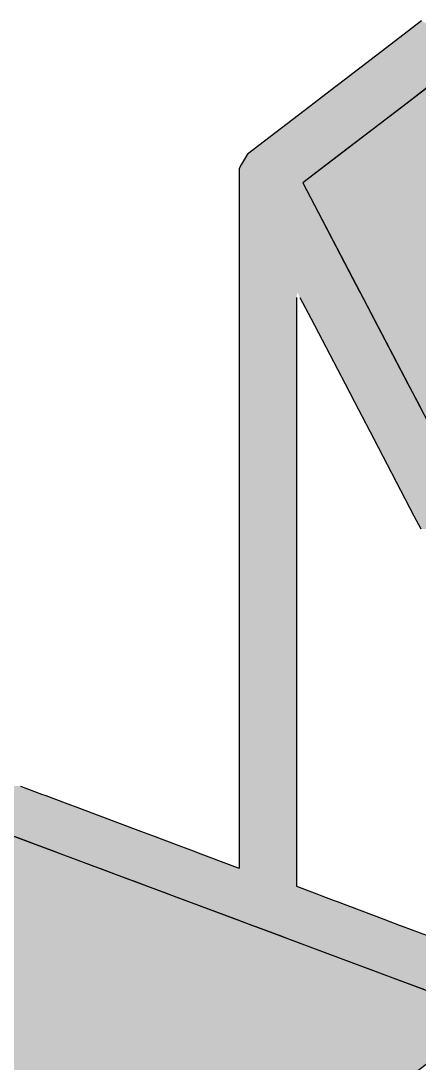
# Model space of a CAD drawing. Extents: x 57 to 405, y 53 to 275.
# Drawn here: x 101.97 to 104.43, y 164.75 to 171.18 of the extents above; entities that cross this region are included whole.
import ezdxf

# ---------------------------------------------------------------- set-up
doc = ezdxf.new("R2010")
doc.units = 0
doc.layers.get('0').update_dxf_attribs({"linetype": 'CONTINUOUS'})
doc.layers.add('印刷部分', color=160, linetype='CONTINUOUS')

# ---------------------------------------------------------------- blocks, each defined once
blk = doc.blocks.new('*U92')
at = {"color": 7, "linetype": 'CONTINUOUS'}
for p, q in [((104.5085, 170.7918), (103.7148, 170.1834)), ((105.2492, 170.1834), (104.5085, 170.7918)), ((103.7148, 170.1834), (105.047, 167.6347)), ((105.2492, 170.1834), (108.3519, 167.6347)), ((105.9693, 165.8702), (105.047, 167.6347)), ((108.3519, 167.6347), (105.9693, 165.8702))]:
    blk.add_line(p, q, dxfattribs=at)
for points in [[(104.5085, 170.7918), (103.7148, 170.1834), (105.2492, 170.1834)], [(103.7148, 170.1834), (105.047, 167.6347), (108.3519, 167.6347)]]:
    blk.add_solid(points, dxfattribs=at)
at = {"color": 7, "linetype": 'CONTINUOUS', "extrusion": (0, 0, -1)}
for points in [[(-103.7148, 170.1834), (-105.2492, 170.1834), (-108.3519, 167.6347)], [(-105.047, 167.6347), (-108.3519, 167.6347), (-105.9693, 165.8702)]]:
    blk.add_solid(points, dxfattribs=at)
blk = doc.blocks.new('*U94')
at = {"color": 7, "linetype": 'CONTINUOUS'}
for p, q in [((99.5283, 167.0463), (98.7635, 166.4579)), ((101.1031, 166.4579), (99.5283, 167.0463)), ((98.7635, 166.4579), (100.45, 165.0461)), ((101.1031, 166.4579), (104.8813, 165.0461)), ((102.5579, 163.2815), (100.45, 165.0461)), ((104.8813, 165.0461), (102.5579, 163.2815))]:
    blk.add_line(p, q, dxfattribs=at)
for points in [[(99.5283, 167.0463), (98.7635, 166.4579), (101.1031, 166.4579)], [(98.7635, 166.4579), (100.45, 165.0461), (104.8813, 165.0461)]]:
    blk.add_solid(points, dxfattribs=at)
at = {"color": 7, "linetype": 'CONTINUOUS', "extrusion": (0, 0, -1)}
for points in [[(-98.7635, 166.4579), (-101.1031, 166.4579), (-104.8813, 165.0461)], [(-100.45, 165.0461), (-104.8813, 165.0461), (-102.5579, 163.2815)]]:
    blk.add_solid(points, dxfattribs=at)
blk = doc.blocks.new('*U26')
at = {"layer": '印刷部分', "color": 7, "linetype": 'CONTINUOUS'}
for p, q in [((-11.5408, 6.5789), (-11.7891, 6.3885)), ((-11.7891, 6.3885), (-12.0526, 6.1865)), ((-12.0526, 6.1865), (-12.078, 6.1671)), ((-12.078, 6.1671), (-12.203, 6.0712)), ((-11.5053, 6.1671), (-11.6303, 6.0712)), ((-12.203, 6.0712), (-12.2295, 6.0509)), ((-11.6303, 6.0712), (-11.6569, 6.0509)), ((-12.2295, 6.0509), (-12.6158, 5.7547)), ((-11.6569, 6.0509), (-12.0433, 5.7547)), ((-12.6158, 5.7547), (-12.6512, 5.6932)), ((-12.0433, 5.7547), (-12.1235, 5.6932)), ((-12.6512, 5.6932), (-12.6664, 5.6668)), ((-12.6664, 5.6668), (-12.6664, 5.5781)), ((-12.1579, 5.6668), (-12.2737, 5.5781)), ((-12.1235, 5.6932), (-12.1579, 5.6668)), ((-12.6664, 5.5781), (-12.6664, 5.3928)), ((-12.2737, 5.5781), (-12.1768, 5.3928)), ((-12.6664, 5.3928), (-12.6664, 5.033)), ((-12.1768, 5.3928), (-11.9888, 5.033)), ((-12.6664, 5.033), (-12.6664, 4.9042)), ((-11.9888, 5.033), (-11.9214, 4.9042)), ((-12.6664, 4.9042), (-12.6664, 4.9005)), ((-12.6664, 4.9005), (-12.6664, 4.8706)), ((-11.9214, 4.9042), (-11.9195, 4.9005)), ((-11.9195, 4.9005), (-11.9038, 4.8706)), ((-12.6664, 4.8706), (-12.6664, 4.7425)), ((-12.3129, 4.8706), (-12.3129, 4.7425)), ((-12.2914, 4.8706), (-12.2245, 4.7425)), ((-11.9038, 4.8706), (-11.8369, 4.7425)), ((-12.6664, 4.7425), (-12.6664, 4.608)), ((-12.3129, 4.7425), (-12.3129, 4.608)), ((-12.2245, 4.7425), (-12.1542, 4.608)), ((-11.8369, 4.7425), (-11.7666, 4.608)), ((-12.6664, 4.608), (-12.6664, 4.3374)), ((-12.3129, 4.608), (-12.3129, 4.3374)), ((-12.1542, 4.608), (-12.0129, 4.3374)), ((-11.7666, 4.608), (-11.6251, 4.3374)), ((-12.6664, 4.3374), (-12.6664, 4.2252)), ((-12.3129, 4.3374), (-12.3129, 4.2252)), ((-12.0129, 4.3374), (-11.9543, 4.2252)), ((-11.6251, 4.3374), (-11.5665, 4.2252)), ((-12.6664, 4.2252), (-12.6664, 3.9978)), ((-12.3129, 4.2252), (-12.3129, 3.9978)), ((-11.9543, 4.2252), (-11.8354, 3.9978)), ((-11.5665, 4.2252), (-11.4476, 3.9978)), ((-12.6664, 3.9978), (-12.6664, 3.5227)), ((-12.3129, 3.9978), (-12.3129, 3.5227)), ((-11.8354, 3.9978), (-11.5873, 3.5227)), ((-12.6664, 3.5227), (-12.6664, 3.4407)), ((-12.3129, 3.5227), (-12.3129, 3.4407)), ((-11.5873, 3.5227), (-11.5444, 3.4407)), ((-12.6664, 3.4407), (-12.6664, 3.4215)), ((-12.6664, 3.4215), (-12.6664, 3.2042)), ((-12.3129, 3.4407), (-12.3129, 3.4215)), ((-12.3129, 3.4215), (-12.3129, 3.2042)), ((-12.6664, 3.2042), (-12.6664, 3.1651)), ((-12.6664, 3.1651), (-12.6664, 3.1176)), ((-12.3129, 3.2042), (-12.3129, 3.1651)), ((-12.3129, 3.1651), (-12.3129, 3.1176)), ((-12.6664, 3.1176), (-12.6664, 3.0294)), ((-12.3129, 3.1176), (-12.3129, 3.0294)), ((-12.6664, 3.0294), (-12.6664, 2.9933)), ((-12.3129, 3.0294), (-12.3129, 2.9933)), ((-12.6664, 2.9933), (-12.6664, 2.9536)), ((-12.3129, 2.9933), (-12.3129, 2.9536)), ((-12.6664, 2.9536), (-12.6664, 2.9413)), ((-12.6664, 2.9413), (-12.6664, 2.7775)), ((-12.3129, 2.9536), (-12.3129, 2.9413)), ((-12.3129, 2.9413), (-12.3129, 2.7775)), ((-12.6664, 2.7775), (-12.6664, 2.7571)), ((-12.3129, 2.7775), (-12.3129, 2.7571)), ((-12.6664, 2.7571), (-12.6664, 2.7537)), ((-12.6664, 2.7537), (-12.6664, 2.7283)), ((-12.6664, 2.7283), (-12.6664, 2.6767)), ((-12.3129, 2.7571), (-12.3129, 2.7537)), ((-12.3129, 2.7537), (-12.3129, 2.7283)), ((-12.3129, 2.7283), (-12.3129, 2.6767)), ((-12.6664, 2.6767), (-12.6664, 2.6535)), ((-12.6664, 2.6535), (-12.6664, 2.6008)), ((-12.3129, 2.6767), (-12.3129, 2.6535)), ((-12.3129, 2.6535), (-12.3129, 2.6008)), ((-12.6664, 2.6008), (-12.6664, 2.5675)), ((-12.3129, 2.6008), (-12.3129, 2.5675)), ((-12.6664, 2.5675), (-12.6664, 2.4858)), ((-12.3129, 2.5675), (-12.3129, 2.4858)), ((-12.6664, 2.4858), (-12.6664, 2.441)), ((-12.3129, 2.4858), (-12.3129, 2.441)), ((-12.6664, 2.441), (-12.6664, 2.4009)), ((-12.6664, 2.4009), (-12.6664, 2.3985)), ((-12.6664, 2.3985), (-12.6664, 2.3673)), ((-12.3129, 2.441), (-12.3129, 2.4009)), ((-12.3129, 2.4009), (-12.3129, 2.3985)), ((-12.3129, 2.3985), (-12.3129, 2.3673)), ((-12.6664, 2.3673), (-12.6664, 2.3551)), ((-12.6664, 2.3551), (-12.6664, 2.1472)), ((-12.3129, 2.3673), (-12.3129, 2.3551)), ((-12.3129, 2.3551), (-12.3129, 2.1472)), ((-12.6664, 2.1472), (-12.6664, 2.1285)), ((-12.6664, 2.1285), (-12.6664, 1.9827)), ((-12.3129, 2.1472), (-12.3129, 2.1285)), ((-12.3129, 2.1285), (-12.3129, 1.9827)), ((-12.6664, 1.9827), (-12.6664, 1.9774)), ((-12.6664, 1.9774), (-12.6664, 1.9388)), ((-12.6664, 1.9388), (-12.6664, 1.8847)), ((-12.3129, 1.9827), (-12.3129, 1.9774)), ((-12.3129, 1.9774), (-12.3129, 1.9388)), ((-12.3129, 1.9388), (-12.3129, 1.8847)), ((-12.6664, 1.8847), (-12.6664, 1.8839)), ((-12.6664, 1.8839), (-12.6664, 1.8526)), ((-12.3129, 1.8847), (-12.3129, 1.8839)), ((-12.3129, 1.8839), (-12.3129, 1.8526)), ((-14.0155, 1.8526), (-13.8855, 1.8037)), ((-13.8855, 1.8037), (-13.8602, 1.7942)), ((-12.6664, 1.8526), (-12.6664, 1.8037)), ((-12.6664, 1.8037), (-12.6664, 1.7942)), ((-12.3129, 1.8526), (-12.3129, 1.8037)), ((-12.3129, 1.8037), (-12.3129, 1.7942)), ((-13.8602, 1.7942), (-13.7394, 1.7488)), ((-13.7394, 1.7488), (-13.6524, 1.7161)), ((-12.6664, 1.7942), (-12.6664, 1.7488)), ((-12.6664, 1.7488), (-12.6664, 1.7161)), ((-12.3129, 1.7942), (-12.3129, 1.7488)), ((-12.3129, 1.7488), (-12.3129, 1.7161)), ((-13.6524, 1.7161), (-13.2758, 1.5745)), ((-12.6664, 1.7161), (-12.6664, 1.5745)), ((-12.3129, 1.7161), (-12.3129, 1.5745)), ((-13.2758, 1.5745), (-13.1854, 1.5406)), ((-12.6664, 1.5745), (-12.6664, 1.5406)), ((-12.3129, 1.5745), (-12.3129, 1.5406)), ((-14.0504, 1.5406), (-14.0121, 1.5263)), ((-14.0121, 1.5263), (-13.886, 1.4791)), ((-13.1854, 1.5406), (-13.1474, 1.5263)), ((-13.1474, 1.5263), (-13.022, 1.4791)), ((-12.6664, 1.5406), (-12.6664, 1.5263)), ((-12.6664, 1.5263), (-12.6664, 1.4791)), ((-12.3129, 1.5406), (-12.3129, 1.5263)), ((-12.3129, 1.5263), (-12.3129, 1.4791)), ((-13.886, 1.4791), (-13.8629, 1.4705)), ((-13.8629, 1.4705), (-13.8085, 1.4502)), ((-13.8085, 1.4502), (-13.7837, 1.4409)), ((-13.7837, 1.4409), (-13.5572, 1.3563)), ((-13.022, 1.4791), (-12.9991, 1.4705)), ((-12.9991, 1.4705), (-12.945, 1.4502)), ((-12.945, 1.4502), (-12.9203, 1.4409)), ((-12.9203, 1.4409), (-12.6952, 1.3563)), ((-12.6664, 1.4791), (-12.6664, 1.4705)), ((-12.6664, 1.4705), (-12.6664, 1.4502)), ((-12.6664, 1.4502), (-12.6664, 1.4409)), ((-12.6664, 1.4409), (-12.6664, 1.3563)), ((-12.3129, 1.4791), (-12.3129, 1.4705)), ((-12.3129, 1.4705), (-12.3129, 1.4502)), ((-12.3129, 1.4502), (-12.3129, 1.4409)), ((-12.3129, 1.4409), (-12.3129, 1.3563)), ((-13.5572, 1.3563), (-13.5283, 1.3455)), ((-12.6952, 1.3563), (-12.6664, 1.3455)), ((-12.6664, 1.3563), (-12.6664, 1.3455)), ((-12.3129, 1.3563), (-12.3129, 1.3455)), ((-13.5283, 1.3455), (-13.5154, 1.3407)), ((-13.5154, 1.3407), (-13.5112, 1.3391)), ((-13.5112, 1.3391), (-13.3488, 1.2784)), ((-12.3129, 1.3455), (-12.3129, 1.3407)), ((-12.3129, 1.3407), (-12.3129, 1.3391)), ((-12.3129, 1.3391), (-12.3129, 1.2784)), ((-13.3488, 1.2784), (-13.3125, 1.2649)), ((-13.3125, 1.2649), (-13.2332, 1.2352)), ((-13.2332, 1.2352), (-13.1055, 1.1875)), ((-12.3129, 1.2784), (-12.3129, 1.2649)), ((-12.3129, 1.2649), (-12.3129, 1.2352)), ((-12.3129, 1.2352), (-12.187, 1.1875)), ((-13.1055, 1.1875), (-13.0735, 1.1756)), ((-13.0735, 1.1756), (-13.0022, 1.1489)), ((-12.187, 1.1875), (-12.1555, 1.1756)), ((-12.1555, 1.1756), (-12.0852, 1.1489)), ((-13.0022, 1.1489), (-12.9784, 1.14)), ((-12.9784, 1.14), (-12.6857, 1.0306)), ((-12.0852, 1.1489), (-12.0617, 1.14)), ((-12.0617, 1.14), (-11.7732, 1.0306)), ((-12.6857, 1.0306), (-12.5838, 0.9926)), ((-11.7732, 1.0306), (-11.6728, 0.9926)), ((-12.5838, 0.9926), (-12.5705, 0.9876)), ((-12.5705, 0.9876), (-12.4026, 0.9248)), ((-11.6728, 0.9926), (-11.6596, 0.9876)), ((-11.6596, 0.9876), (-11.4941, 0.9248)), ((-12.4026, 0.9248), (-12.3675, 0.9117)), ((-12.3675, 0.9117), (-11.9935, 0.772)), ((-11.9935, 0.772), (-11.9436, 0.7533)), ((-11.9436, 0.7533), (-11.8534, 0.7196)), ((-11.8534, 0.7196), (-11.7731, 0.6896)), ((-11.7731, 0.6896), (-11.5221, 0.5959))]:
    blk.add_line(p, q, dxfattribs=at)
for points in [[(-11.5408, 6.5789), (-11.7891, 6.3885), (-11.2098, 6.3885)], [(-11.7891, 6.3885), (-12.0526, 6.1865), (-10.9638, 6.1865)], [(-12.0526, 6.1865), (-12.078, 6.1671), (-11.5053, 6.1671)], [(-12.078, 6.1671), (-12.203, 6.0712), (-11.6303, 6.0712)], [(-12.203, 6.0712), (-12.2295, 6.0509), (-11.6569, 6.0509)], [(-12.2295, 6.0509), (-12.6158, 5.7547), (-12.0433, 5.7547)], [(-12.6158, 5.7547), (-12.6512, 5.6932), (-12.1235, 5.6932)], [(-12.6512, 5.6932), (-12.6664, 5.6668), (-12.1579, 5.6668)], [(-12.6664, 5.6668), (-12.6664, 5.5781), (-12.2737, 5.5781)], [(-12.6664, 5.5781), (-12.6664, 5.3928), (-12.1768, 5.3928)], [(-12.6664, 5.3928), (-12.6664, 5.033), (-11.9888, 5.033)], [(-12.6664, 5.033), (-12.6664, 4.9042), (-11.9214, 4.9042)], [(-12.6664, 4.9042), (-12.6664, 4.9005), (-11.9195, 4.9005)], [(-12.6664, 4.9005), (-12.6664, 4.8706), (-12.3129, 4.8706)], [(-12.307, 4.9005), (-12.2914, 4.8706), (-11.9038, 4.8706)], [(-12.6664, 4.8706), (-12.6664, 4.7425), (-12.3129, 4.7425)], [(-12.2914, 4.8706), (-12.2245, 4.7425), (-11.8369, 4.7425)], [(-12.6664, 4.7425), (-12.6664, 4.608), (-12.3129, 4.608)], [(-12.2245, 4.7425), (-12.1542, 4.608), (-11.7666, 4.608)], [(-12.6664, 4.608), (-12.6664, 4.3374), (-12.3129, 4.3374)], [(-12.1542, 4.608), (-12.0129, 4.3374), (-11.6251, 4.3374)], [(-12.6664, 4.3374), (-12.6664, 4.2252), (-12.3129, 4.2252)], [(-12.0129, 4.3374), (-11.9543, 4.2252), (-11.5665, 4.2252)], [(-12.6664, 4.2252), (-12.6664, 3.9978), (-12.3129, 3.9978)], [(-11.9543, 4.2252), (-11.8354, 3.9978), (-11.4476, 3.9978)], [(-12.6664, 3.9978), (-12.6664, 3.5227), (-12.3129, 3.5227)], [(-11.8354, 3.9978), (-11.5873, 3.5227), (-11.1994, 3.5227)], [(-12.6664, 3.5227), (-12.6664, 3.4407), (-12.3129, 3.4407)], [(-11.5873, 3.5227), (-11.5444, 3.4407), (-11.1565, 3.4407)], [(-12.6664, 3.4407), (-12.6664, 3.4215), (-12.3129, 3.4215)], [(-12.6664, 3.4215), (-12.6664, 3.2042), (-12.3129, 3.2042)], [(-12.6664, 3.2042), (-12.6664, 3.1651), (-12.3129, 3.1651)], [(-12.6664, 3.1651), (-12.6664, 3.1176), (-12.3129, 3.1176)], [(-12.6664, 3.1176), (-12.6664, 3.0294), (-12.3129, 3.0294)], [(-12.6664, 3.0294), (-12.6664, 2.9933), (-12.3129, 2.9933)], [(-12.6664, 2.9933), (-12.6664, 2.9536), (-12.3129, 2.9536)], [(-12.6664, 2.9536), (-12.6664, 2.9413), (-12.3129, 2.9413)], [(-12.6664, 2.9413), (-12.6664, 2.7775), (-12.3129, 2.7775)], [(-12.6664, 2.7775), (-12.6664, 2.7571), (-12.3129, 2.7571)], [(-12.6664, 2.7571), (-12.6664, 2.7537), (-12.3129, 2.7537)], [(-12.6664, 2.7537), (-12.6664, 2.7283), (-12.3129, 2.7283)], [(-12.6664, 2.7283), (-12.6664, 2.6767), (-12.3129, 2.6767)], [(-12.6664, 2.6767), (-12.6664, 2.6535), (-12.3129, 2.6535)], [(-12.6664, 2.6535), (-12.6664, 2.6008), (-12.3129, 2.6008)], [(-12.6664, 2.6008), (-12.6664, 2.5675), (-12.3129, 2.5675)], [(-12.6664, 2.5675), (-12.6664, 2.4858), (-12.3129, 2.4858)], [(-12.6664, 2.4858), (-12.6664, 2.441), (-12.3129, 2.441)], [(-12.6664, 2.441), (-12.6664, 2.4009), (-12.3129, 2.4009)], [(-12.6664, 2.4009), (-12.6664, 2.3985), (-12.3129, 2.3985)], [(-12.6664, 2.3985), (-12.6664, 2.3673), (-12.3129, 2.3673)], [(-12.6664, 2.3673), (-12.6664, 2.3551), (-12.3129, 2.3551)], [(-12.6664, 2.3551), (-12.6664, 2.1472), (-12.3129, 2.1472)], [(-12.6664, 2.1472), (-12.6664, 2.1285), (-12.3129, 2.1285)], [(-12.6664, 2.1285), (-12.6664, 1.9827), (-12.3129, 1.9827)], [(-12.6664, 1.9827), (-12.6664, 1.9774), (-12.3129, 1.9774)], [(-12.6664, 1.9774), (-12.6664, 1.9388), (-12.3129, 1.9388)], [(-12.6664, 1.9388), (-12.6664, 1.8847), (-12.3129, 1.8847)], [(-12.6664, 1.8847), (-12.6664, 1.8839), (-12.3129, 1.8839)], [(-12.6664, 1.8839), (-12.6664, 1.8526), (-12.3129, 1.8526)], [(-14.8854, 1.8526), (-14.7547, 1.8037), (-13.8855, 1.8037)], [(-14.7547, 1.8037), (-14.7291, 1.7942), (-13.8602, 1.7942)], [(-12.6664, 1.8526), (-12.6664, 1.8037), (-12.3129, 1.8037)], [(-12.6664, 1.8037), (-12.6664, 1.7942), (-12.3129, 1.7942)], [(-14.7291, 1.7942), (-14.6077, 1.7488), (-13.7394, 1.7488)], [(-14.6077, 1.7488), (-14.5202, 1.7161), (-13.6524, 1.7161)], [(-12.6664, 1.7942), (-12.6664, 1.7488), (-12.3129, 1.7488)], [(-12.6664, 1.7488), (-12.6664, 1.7161), (-12.3129, 1.7161)], [(-14.5202, 1.7161), (-14.1413, 1.5745), (-13.2758, 1.5745)], [(-12.6664, 1.7161), (-12.6664, 1.5745), (-12.3129, 1.5745)], [(-14.1413, 1.5745), (-14.0504, 1.5406), (-13.1854, 1.5406)], [(-12.6664, 1.5745), (-12.6664, 1.5406), (-12.3129, 1.5406)], [(-14.0504, 1.5406), (-14.0121, 1.5263), (-13.1474, 1.5263)], [(-14.0121, 1.5263), (-13.886, 1.4791), (-13.022, 1.4791)], [(-12.6664, 1.5406), (-12.6664, 1.5263), (-12.3129, 1.5263)], [(-12.6664, 1.5263), (-12.6664, 1.4791), (-12.3129, 1.4791)], [(-13.886, 1.4791), (-13.8629, 1.4705), (-12.9991, 1.4705)], [(-13.8629, 1.4705), (-13.8085, 1.4502), (-12.945, 1.4502)], [(-13.8085, 1.4502), (-13.7837, 1.4409), (-12.9203, 1.4409)], [(-13.7837, 1.4409), (-13.5572, 1.3563), (-12.6952, 1.3563)], [(-12.6664, 1.4791), (-12.6664, 1.4705), (-12.3129, 1.4705)], [(-12.6664, 1.4705), (-12.6664, 1.4502), (-12.3129, 1.4502)], [(-12.6664, 1.4502), (-12.6664, 1.4409), (-12.3129, 1.4409)], [(-12.6664, 1.4409), (-12.6664, 1.3563), (-12.3129, 1.3563)], [(-13.5572, 1.3563), (-13.5283, 1.3455), (-12.6664, 1.3455)], [(-12.6664, 1.3563), (-12.6664, 1.3455), (-12.3129, 1.3455)], [(-13.5283, 1.3455), (-13.5154, 1.3407), (-12.3129, 1.3407)], [(-13.5154, 1.3407), (-13.5112, 1.3391), (-12.3129, 1.3391)], [(-13.5112, 1.3391), (-13.3488, 1.2784), (-12.3129, 1.2784)], [(-13.3488, 1.2784), (-13.3125, 1.2649), (-12.3129, 1.2649)], [(-13.3125, 1.2649), (-13.2332, 1.2352), (-12.3129, 1.2352)], [(-13.2332, 1.2352), (-13.1055, 1.1875), (-12.187, 1.1875)], [(-13.1055, 1.1875), (-13.0735, 1.1756), (-12.1555, 1.1756)], [(-13.0735, 1.1756), (-13.0022, 1.1489), (-12.0852, 1.1489)], [(-13.0022, 1.1489), (-12.9784, 1.14), (-12.0617, 1.14)], [(-12.9784, 1.14), (-12.6857, 1.0306), (-11.7732, 1.0306)], [(-12.6857, 1.0306), (-12.5838, 0.9926), (-11.6728, 0.9926)], [(-12.5838, 0.9926), (-12.5705, 0.9876), (-11.6596, 0.9876)], [(-12.5705, 0.9876), (-12.4026, 0.9248), (-11.4941, 0.9248)], [(-12.4026, 0.9248), (-12.3675, 0.9117), (-11.4595, 0.9117)], [(-12.3675, 0.9117), (-11.9935, 0.772), (-11.0908, 0.772)], [(-11.9935, 0.772), (-11.9436, 0.7533), (-11.0416, 0.7533)], [(-11.9436, 0.7533), (-11.8534, 0.7196), (-10.9527, 0.7196)], [(-11.8534, 0.7196), (-11.7731, 0.6896), (-10.8735, 0.6896)], [(-11.7731, 0.6896), (-11.5221, 0.5959), (-10.6261, 0.5959)]]:
    blk.add_solid(points, dxfattribs=at)
at = {"layer": '印刷部分', "color": 7, "linetype": 'CONTINUOUS', "extrusion": (0, 0, -1)}
for points in [[(11.7891, 6.3885), (11.2098, 6.3885), (10.9638, 6.1865)], [(12.0526, 6.1865), (11.4799, 6.1865), (11.5053, 6.1671)], [(12.078, 6.1671), (11.5053, 6.1671), (11.6303, 6.0712)], [(12.203, 6.0712), (11.6303, 6.0712), (11.6569, 6.0509)], [(12.2295, 6.0509), (11.6569, 6.0509), (12.0433, 5.7547)], [(12.6158, 5.7547), (12.0433, 5.7547), (12.1235, 5.6932)], [(12.6664, 5.6668), (12.1579, 5.6668), (12.2737, 5.5781)], [(12.6512, 5.6932), (12.1235, 5.6932), (12.1579, 5.6668)], [(12.6664, 5.5781), (12.2737, 5.5781), (12.1768, 5.3928)], [(12.6664, 5.3928), (12.1768, 5.3928), (11.9888, 5.033)], [(12.6664, 5.033), (11.9888, 5.033), (11.9214, 4.9042)], [(12.6664, 4.9042), (11.9214, 4.9042), (11.9195, 4.9005)], [(12.6664, 4.9005), (12.307, 4.9005), (12.3129, 4.8706)], [(12.307, 4.9005), (11.9195, 4.9005), (11.9038, 4.8706)], [(12.6664, 4.8706), (12.3129, 4.8706), (12.3129, 4.7425)], [(12.2914, 4.8706), (11.9038, 4.8706), (11.8369, 4.7425)], [(12.6664, 4.7425), (12.3129, 4.7425), (12.3129, 4.608)], [(12.2245, 4.7425), (11.8369, 4.7425), (11.7666, 4.608)], [(12.6664, 4.608), (12.3129, 4.608), (12.3129, 4.3374)], [(12.1542, 4.608), (11.7666, 4.608), (11.6251, 4.3374)], [(12.6664, 4.3374), (12.3129, 4.3374), (12.3129, 4.2252)], [(12.0129, 4.3374), (11.6251, 4.3374), (11.5665, 4.2252)], [(12.6664, 4.2252), (12.3129, 4.2252), (12.3129, 3.9978)], [(11.9543, 4.2252), (11.5665, 4.2252), (11.4476, 3.9978)], [(12.6664, 3.9978), (12.3129, 3.9978), (12.3129, 3.5227)], [(11.8354, 3.9978), (11.4476, 3.9978), (11.1994, 3.5227)], [(12.6664, 3.5227), (12.3129, 3.5227), (12.3129, 3.4407)], [(11.5873, 3.5227), (11.1994, 3.5227), (11.1565, 3.4407)], [(12.6664, 3.4407), (12.3129, 3.4407), (12.3129, 3.4215)], [(12.6664, 3.4215), (12.3129, 3.4215), (12.3129, 3.2042)], [(12.6664, 3.2042), (12.3129, 3.2042), (12.3129, 3.1651)], [(12.6664, 3.1651), (12.3129, 3.1651), (12.3129, 3.1176)], [(12.6664, 3.1176), (12.3129, 3.1176), (12.3129, 3.0294)], [(12.6664, 3.0294), (12.3129, 3.0294), (12.3129, 2.9933)], [(12.6664, 2.9933), (12.3129, 2.9933), (12.3129, 2.9536)], [(12.6664, 2.9536), (12.3129, 2.9536), (12.3129, 2.9413)], [(12.6664, 2.9413), (12.3129, 2.9413), (12.3129, 2.7775)], [(12.6664, 2.7775), (12.3129, 2.7775), (12.3129, 2.7571)], [(12.6664, 2.7571), (12.3129, 2.7571), (12.3129, 2.7537)], [(12.6664, 2.7537), (12.3129, 2.7537), (12.3129, 2.7283)], [(12.6664, 2.7283), (12.3129, 2.7283), (12.3129, 2.6767)], [(12.6664, 2.6767), (12.3129, 2.6767), (12.3129, 2.6535)], [(12.6664, 2.6535), (12.3129, 2.6535), (12.3129, 2.6008)], [(12.6664, 2.6008), (12.3129, 2.6008), (12.3129, 2.5675)], [(12.6664, 2.5675), (12.3129, 2.5675), (12.3129, 2.4858)], [(12.6664, 2.4858), (12.3129, 2.4858), (12.3129, 2.441)], [(12.6664, 2.441), (12.3129, 2.441), (12.3129, 2.4009)], [(12.6664, 2.4009), (12.3129, 2.4009), (12.3129, 2.3985)], [(12.6664, 2.3985), (12.3129, 2.3985), (12.3129, 2.3673)], [(12.6664, 2.3673), (12.3129, 2.3673), (12.3129, 2.3551)], [(12.6664, 2.3551), (12.3129, 2.3551), (12.3129, 2.1472)], [(12.6664, 2.1472), (12.3129, 2.1472), (12.3129, 2.1285)], [(12.6664, 2.1285), (12.3129, 2.1285), (12.3129, 1.9827)], [(12.6664, 1.9827), (12.3129, 1.9827), (12.3129, 1.9774)], [(12.6664, 1.9774), (12.3129, 1.9774), (12.3129, 1.9388)], [(12.6664, 1.9388), (12.3129, 1.9388), (12.3129, 1.8847)], [(12.6664, 1.8847), (12.3129, 1.8847), (12.3129, 1.8839)], [(12.6664, 1.8839), (12.3129, 1.8839), (12.3129, 1.8526)], [(14.8854, 1.8526), (14.0155, 1.8526), (13.8855, 1.8037)], [(14.7547, 1.8037), (13.8855, 1.8037), (13.8602, 1.7942)], [(12.6664, 1.8526), (12.3129, 1.8526), (12.3129, 1.8037)], [(12.6664, 1.8037), (12.3129, 1.8037), (12.3129, 1.7942)], [(14.7291, 1.7942), (13.8602, 1.7942), (13.7394, 1.7488)], [(14.6077, 1.7488), (13.7394, 1.7488), (13.6524, 1.7161)], [(12.6664, 1.7942), (12.3129, 1.7942), (12.3129, 1.7488)], [(12.6664, 1.7488), (12.3129, 1.7488), (12.3129, 1.7161)], [(14.5202, 1.7161), (13.6524, 1.7161), (13.2758, 1.5745)], [(12.6664, 1.7161), (12.3129, 1.7161), (12.3129, 1.5745)], [(14.1413, 1.5745), (13.2758, 1.5745), (13.1854, 1.5406)], [(12.6664, 1.5745), (12.3129, 1.5745), (12.3129, 1.5406)], [(14.0504, 1.5406), (13.1854, 1.5406), (13.1474, 1.5263)], [(14.0121, 1.5263), (13.1474, 1.5263), (13.022, 1.4791)], [(12.6664, 1.5406), (12.3129, 1.5406), (12.3129, 1.5263)], [(12.6664, 1.5263), (12.3129, 1.5263), (12.3129, 1.4791)], [(13.886, 1.4791), (13.022, 1.4791), (12.9991, 1.4705)], [(13.8629, 1.4705), (12.9991, 1.4705), (12.945, 1.4502)], [(13.8085, 1.4502), (12.945, 1.4502), (12.9203, 1.4409)], [(13.7837, 1.4409), (12.9203, 1.4409), (12.6952, 1.3563)], [(12.6664, 1.4791), (12.3129, 1.4791), (12.3129, 1.4705)], [(12.6664, 1.4705), (12.3129, 1.4705), (12.3129, 1.4502)], [(12.6664, 1.4502), (12.3129, 1.4502), (12.3129, 1.4409)], [(12.6664, 1.4409), (12.3129, 1.4409), (12.3129, 1.3563)], [(13.5572, 1.3563), (12.6952, 1.3563), (12.6664, 1.3455)], [(12.6664, 1.3563), (12.3129, 1.3563), (12.3129, 1.3455)], [(13.5283, 1.3455), (12.3129, 1.3455), (12.3129, 1.3407)], [(13.5154, 1.3407), (12.3129, 1.3407), (12.3129, 1.3391)], [(13.5112, 1.3391), (12.3129, 1.3391), (12.3129, 1.2784)], [(13.3488, 1.2784), (12.3129, 1.2784), (12.3129, 1.2649)], [(13.3125, 1.2649), (12.3129, 1.2649), (12.3129, 1.2352)], [(13.2332, 1.2352), (12.3129, 1.2352), (12.187, 1.1875)], [(13.1055, 1.1875), (12.187, 1.1875), (12.1555, 1.1756)], [(13.0735, 1.1756), (12.1555, 1.1756), (12.0852, 1.1489)], [(13.0022, 1.1489), (12.0852, 1.1489), (12.0617, 1.14)], [(12.9784, 1.14), (12.0617, 1.14), (11.7732, 1.0306)], [(12.6857, 1.0306), (11.7732, 1.0306), (11.6728, 0.9926)], [(12.5838, 0.9926), (11.6728, 0.9926), (11.6596, 0.9876)], [(12.5705, 0.9876), (11.6596, 0.9876), (11.4941, 0.9248)], [(12.4026, 0.9248), (11.4941, 0.9248), (11.4595, 0.9117)], [(12.3675, 0.9117), (11.4595, 0.9117), (11.0908, 0.772)], [(11.9935, 0.772), (11.0908, 0.772), (11.0416, 0.7533)], [(11.9436, 0.7533), (11.0416, 0.7533), (10.9527, 0.7196)], [(11.8534, 0.7196), (10.9527, 0.7196), (10.8735, 0.6896)], [(11.7731, 0.6896), (10.8735, 0.6896), (10.6261, 0.5959)]]:
    blk.add_solid(points, dxfattribs=at)
blk = doc.blocks.new('AI9-BLK11')
at = {"layer": '印刷部分', "color": 7, "linetype": 'CONTINUOUS'}
blk.add_blockref('*U26', (0, 0), dxfattribs=at)

msp = doc.modelspace()

# ---------------------------------------------------------------- block references
at = {"color": 7, "linetype": 'CONTINUOUS'}
for name, p in [('AI9-BLK11', (115.9885, 164.6053)), ('*U92', (0, 0)), ('*U94', (0, 0))]:
    msp.add_blockref(name, p, dxfattribs=at)

doc.saveas('drawing.dxf')
